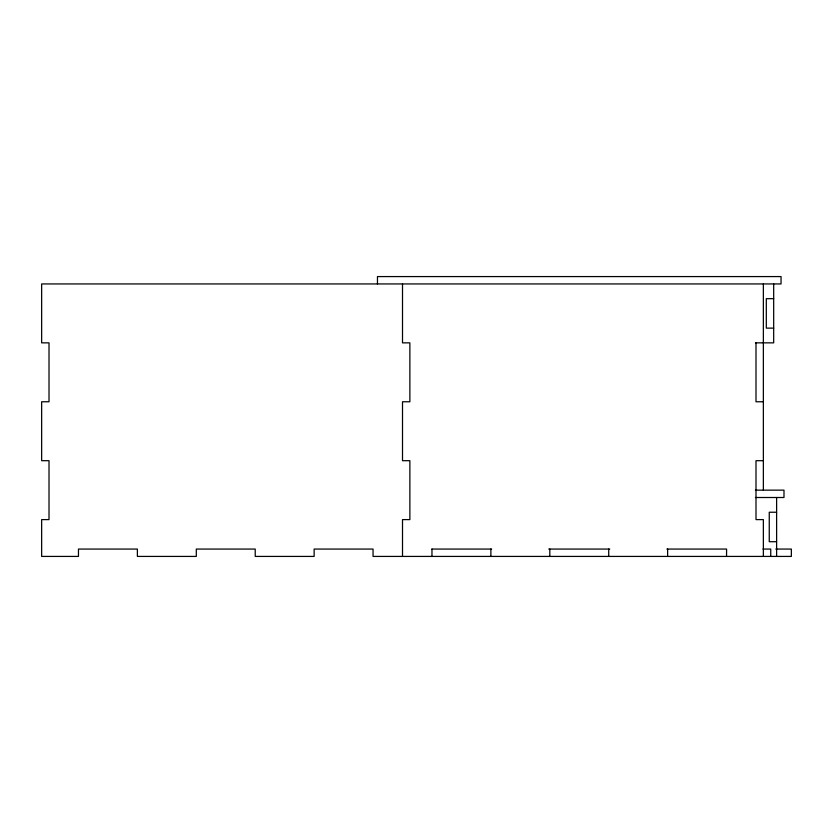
<?xml version="1.0" encoding="UTF-8"?>
<svg xmlns="http://www.w3.org/2000/svg" width="833" height="833" viewBox="0 0 833 833"><rect width="100%" height="100%" fill="white"/><g stroke="black" fill="none" stroke-linecap="round" stroke-linejoin="round"><path stroke-width="1.25" d="M773.68 298.672L766.308 298.672L766.308 328.129L773.68 328.129M755.469 342.852L773.68 342.852L773.68 283.938M763.361 401.766L756 401.766L756 342.852M763.361 460.691L756 460.691L756 519.605L763.361 519.605L763.361 556.423M755.437 490.148L783.988 490.148L783.988 497.509L755.437 497.509M776.616 512.233L769.255 512.233L769.255 541.7L776.616 541.7M431.911 549.062L491.626 549.062M548.749 549.062L609.756 549.062M666.879 549.062L726.595 549.062L726.543 556.423M762.945 549.062L770.733 549.062L770.733 556.423M775.783 549.062L791.35 549.062L791.35 556.423L373.049 556.423L373.049 549.062L314.135 549.062L314.135 556.423L255.221 556.423L255.221 549.062L196.307 549.062L196.307 556.423L137.383 556.423L137.383 549.062L78.469 549.062L78.469 556.423L41.65 556.423L41.65 519.605L49.012 519.605L49.012 460.691L41.65 460.691L41.65 401.766L49.012 401.766L49.012 342.852L41.65 342.852L41.65 283.938L781.042 283.938L781.042 276.577L377.464 276.577L377.464 283.938M776.616 497.509L776.616 556.423M763.361 283.938L763.361 490.148M667.629 549.062L667.629 556.423M608.715 549.062L608.715 556.423M549.801 549.062L549.801 556.423M490.876 549.062L490.876 556.423M431.963 549.062L431.963 556.423M402.506 283.938L402.506 342.852L409.867 342.852L409.867 401.766L402.506 401.766L402.506 460.691L409.867 460.691L409.867 519.605L402.506 519.605L402.506 556.423"/></g></svg>
